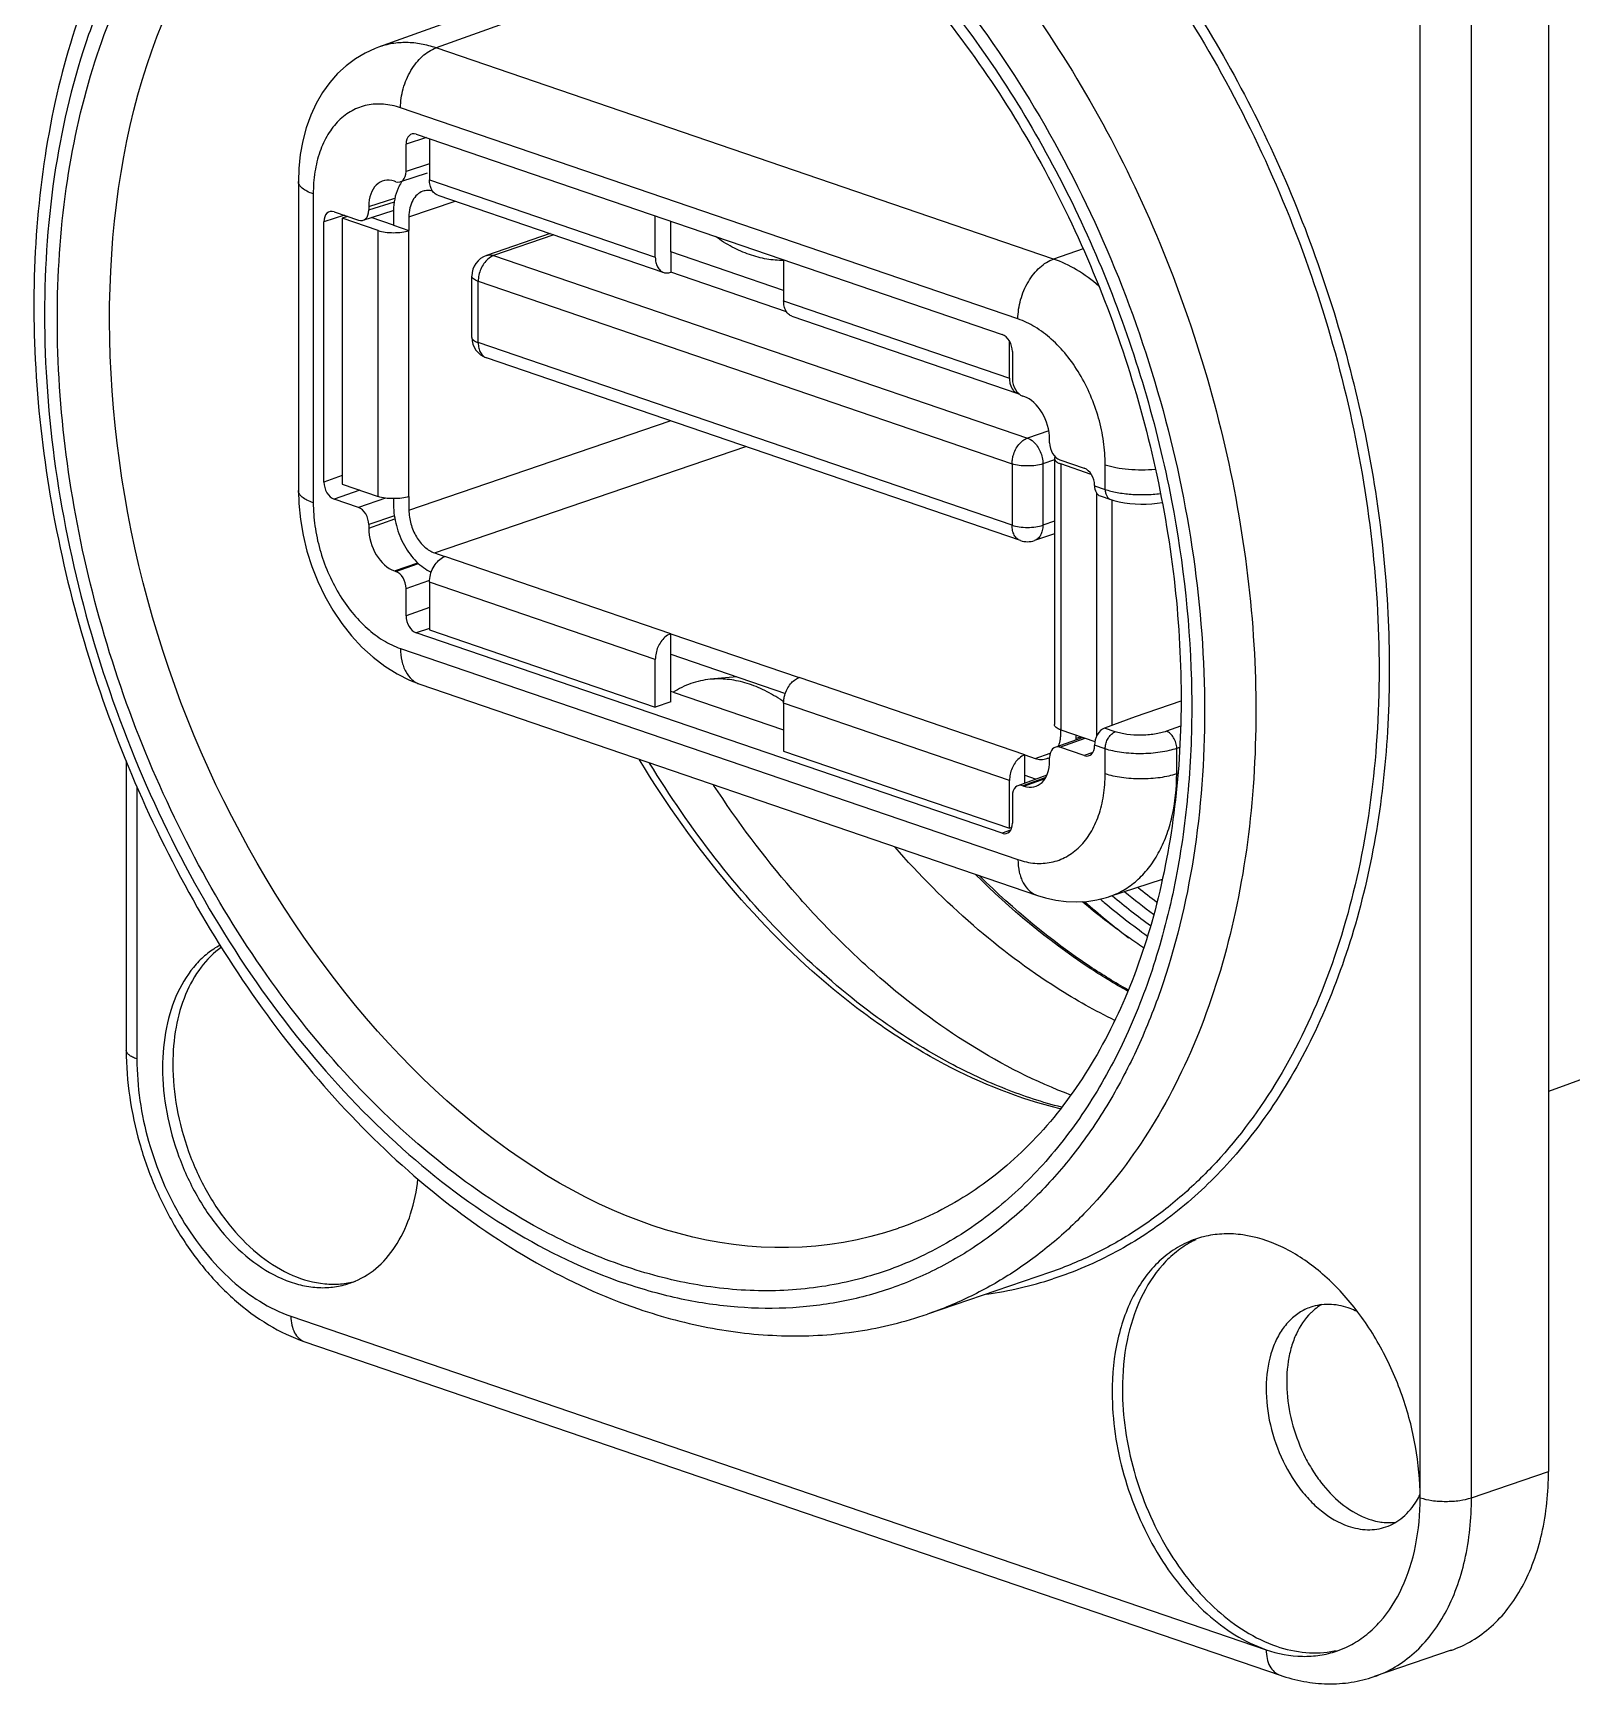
# Model space of a CAD drawing. Header units: millimetres. Extents: x 0 to 420, y 0 to 297.
# Drawn here: x 177.35 to 219.75, y 180.2 to 225.7 of the extents above; entities that cross this region are included whole.
import ezdxf

# ---------------------------------------------------------------- set-up
doc = ezdxf.new("R2010")
doc.units = ezdxf.units.MM
doc.header["$LTSCALE"] = 23.1
doc.layers.get('0').update_dxf_attribs({"linetype": 'CONTINUOUS'})
for name, color, linetype in [('AUSFORMSCHRAEGEN', 7, 'CONTINUOUS'), ('BEZUGSACHSEN', 7, 'CONTINUOUS'), ('FASEN', 7, 'CONTINUOUS'), ('RUNDUNGEN', 7, 'CONTINUOUS')]:
    doc.layers.add(name, color=color, linetype=linetype)

msp = doc.modelspace()

# ---------------------------------------------------------------- linework, layer by layer
at = {"color": 9, "linetype": 'CONTINUOUS'}
for p, q in [((187.70619, 220.62996), (188.97715, 221.06466)), ((187.70619, 212.54861), (194.90446, 215.01056)), ((188.4133, 211.36707), (196.98531, 214.29887)), ((204.9596, 205.7079), (205.37426, 205.84972)), ((208.44057, 202.35581), (208.45463, 202.34464))]:
    msp.add_line(p, q, dxfattribs=at)
at = {"color": 7, "linetype": 'CONTINUOUS'}
for p, q in [((186.01617, 220.64345), (185.86771, 220.59267)), ((185.86771, 220.59267), (185.86771, 213.26307)), ((187.28193, 220.39919), (186.66744, 220.60936)), ((194.91868, 219.66665), (194.91868, 220.51166)), ((198.02995, 218.60254), (194.91868, 219.66665)), ((206.65665, 206.32303), (206.65665, 213.00925)), ((207.08092, 206.61919), (207.08092, 212.82622)), ((188.27188, 209.24584), (194.49442, 207.11761)), ((194.91868, 207.26271), (194.91868, 208.57828)), ((194.91868, 208.57828), (198.07721, 207.498)), ((194.91868, 207.26271), (194.49442, 207.11761)), ((198.02995, 205.90838), (204.25249, 203.78015)), ((204.67675, 205.02384), (204.67675, 205.24082)), ((204.31626, 203.80196), (204.25249, 203.78015))]:
    msp.add_line(p, q, dxfattribs=at)
for centre, radius, start, end in [((205.13839, 206.12399), 0.44671, 288.919602, 299.651272), ((219.98894, 217.27042), 19.74792, 230.517271, 233.421316), ((219.66688, 216.96181), 19.6098, 230.09803, 233.993653)]:
    msp.add_arc(centre, radius, start, end, dxfattribs=at)
at = {"color": 9, "linetype": 'CONTINUOUS'}
for centre, radius, start, end in [((220.38304, 217.43016), 19.79428, 230.53571, 232.407816), ((220.14583, 217.36673), 20.84806, 228.478346, 232.778874), ((220.33245, 217.8037), 20.96646, 229.642882, 230.028346), ((219.54804, 216.8396), 19.72371, 229.975464, 234.35882)]:
    msp.add_arc(centre, radius, start, end, dxfattribs=at)
for points, knots in [([(191.31603, 192.73968), (190.36788, 193.25395), (188.50528, 194.50936), (185.97884, 196.88006), (183.69275, 199.73167), (181.71685, 202.9758), (180.11056, 206.51306), (178.92316, 210.23465), (178.19117, 214.02614), (177.93742, 217.77126), (178.17047, 221.35566), (178.88561, 224.67089), (180.06435, 227.61552), (181.43494, 229.72102), (182.72732, 231.10784), (183.76855, 231.98438), (184.88911, 232.70657), (186.08009, 233.26798), (187.33142, 233.66401), (188.63285, 233.8912), (189.973, 233.94774), (190.87269, 233.87298), (191.32351, 233.80882)], [0, 0, 0, 0, 0.06061961, 0.12548183, 0.19403691, 0.26539001, 0.33841466, 0.41185605, 0.48442839, 0.55491091, 0.62224683, 0.68564979, 0.74472136, 0.79957541, 0.82566845, 0.85103564, 0.87586686, 0.90038092, 0.92481372, 0.94940982, 0.97440853, 1, 1, 1, 1]), ([(201.18128, 192.7552), (193.19194, 190.02233), (175.813, 206.3777), (179.5329, 229.94773), (187.52199, 232.6834)], [0, 0, 0, 0, 0.49997998, 1, 1, 1, 1]), ([(196.08131, 232.15842), (197.63937, 231.2988), (199.83953, 229.59273), (202.35933, 226.82189), (204.12393, 224.39679), (205.67463, 221.73112), (207.41722, 217.92698), (208.31806, 214.88193), (208.71607, 212.81806)], [0, 0, 0, 0, 0.22461673, 0.34606672, 0.47237539, 0.60236905, 0.73468224, 1, 1, 1, 1]), ([(208.71607, 212.81806), (209.05145, 211.07896), (209.3372, 208.45543), (209.23054, 205.01424), (208.91283, 202.58031), (208.3607, 200.2966), (207.58171, 198.19732), (206.58647, 196.31461), (205.38852, 194.67786), (204.00452, 193.31381), (202.45487, 192.24625), (200.76439, 191.49492), (198.96207, 191.07355), (197.07935, 190.98854), (195.14779, 191.23917), (193.19841, 191.81863), (191.9392, 192.40168), (191.31603, 192.73968)], [0, 0, 0, 0, 0.15437883, 0.22845208, 0.29974875, 0.36793086, 0.43281788, 0.49441943, 0.55296522, 0.60892451, 0.66300265, 0.71610008, 0.76922815, 0.82339454, 0.87949009, 0.93820693, 1, 1, 1, 1]), ([(205.64463, 196.05032), (204.54301, 196.31795), (202.90382, 196.96877), (200.8699, 198.19755), (198.8054, 199.75524), (196.40139, 202.18526), (194.79472, 204.45187), (194.0573, 205.67089)], [0, 0, 0, 0, 0.22055581, 0.33862983, 0.46189727, 0.72282044, 1, 1, 1, 1])]:
    msp.add_open_spline(points, degree=3, knots=knots, dxfattribs=at)
at = {"color": 7, "linetype": 'CONTINUOUS'}
for points, knots in [([(196.08757, 231.6426), (196.88291, 231.22002), (198.45652, 230.20097), (200.63293, 228.29011), (202.65483, 225.98841), (204.46839, 223.3537), (206.02713, 220.45178), (207.29117, 217.35534), (208.22863, 214.14193), (208.81619, 210.89215), (209.03966, 207.6878), (208.8945, 204.60987), (208.38615, 201.73655), (207.52968, 199.14058), (206.35039, 196.88751), (205.10262, 195.31426), (203.98185, 194.2956), (203.09986, 193.65824), (202.16787, 193.13773), (201.51465, 192.86929), (201.18322, 192.75585)], [0, 0, 0, 0, 0.05833445, 0.12083837, 0.18704988, 0.25625527, 0.32756997, 0.3999983, 0.47248968, 0.54399028, 0.61349539, 0.68010348, 0.74307806, 0.80192107, 0.85646535, 0.90698687, 0.93100956, 0.95438704, 0.97731044, 1, 1, 1, 1]), ([(188.08966, 221.3343), (188.03179, 221.3145), (187.91918, 221.24642), (187.79622, 221.08177), (187.72152, 220.86922), (187.70619, 220.71213), (187.70619, 220.62996)], [0, 0, 0, 0, 0.21550065, 0.4490043, 0.71051584, 1, 1, 1, 1]), ([(188.35694, 221.34407), (188.31211, 221.3546), (188.22142, 221.36476), (188.13129, 221.34854), (188.08966, 221.3343)], [0, 0, 0, 0, 0.51138147, 1, 1, 1, 1]), ([(187.70619, 212.54861), (187.70619, 212.42132), (187.74486, 212.16359), (187.89473, 211.81221), (188.11723, 211.52843), (188.31348, 211.40121), (188.4133, 211.36707)], [0, 0, 0, 0, 0.26323237, 0.5311857, 0.7818331, 1, 1, 1, 1]), ([(205.60605, 206.04572), (205.60853, 206.05229), (205.61823, 206.07911), (205.62656, 206.10643), (205.63209, 206.12721)], [0, 0, 0, 0, 0.24605949, 1, 1, 1, 1]), ([(205.63209, 206.12721), (205.63494, 206.13788), (205.64576, 206.18168), (205.65349, 206.22624), (205.65774, 206.26005)], [0, 0, 0, 0, 0.2447489, 1, 1, 1, 1]), ([(205.65774, 206.26005), (205.65924, 206.27193), (205.66453, 206.32032), (205.6667, 206.36905), (205.6667, 206.40575)], [0, 0, 0, 0, 0.24600669, 1, 1, 1, 1]), ([(204.9596, 205.7079), (205.01295, 205.68965), (205.1222, 205.66803), (205.23307, 205.68425), (205.28323, 205.70141)], [0, 0, 0, 0, 0.51543267, 1, 1, 1, 1]), ([(205.68846, 196.09252), (205.1656, 196.22571), (204.11153, 196.57136), (202.2905, 197.42362), (200.24596, 198.75468), (198.07861, 200.66334), (196.07012, 202.9542), (194.89032, 204.67026), (194.33741, 205.57556)], [0, 0, 0, 0, 0.1069329, 0.21913757, 0.39767944, 0.58831662, 0.78976953, 1, 1, 1, 1]), ([(205.94535, 196.42509), (204.01856, 197.1551), (201.75368, 198.62256), (199.42071, 200.81301), (197.82988, 202.53688), (196.75989, 203.9677), (196.10048, 204.97139)], [0, 0, 0, 0, 0.46789066, 0.59572145, 0.72729145, 1, 1, 1, 1]), ([(207.15717, 198.48503), (206.61083, 198.75046), (205.23966, 199.5216), (203.16599, 201.08955), (201.76384, 202.50043), (201.09054, 203.26718)], [0, 0, 0, 0, 0.23453792, 0.60598747, 1, 1, 1, 1])]:
    msp.add_open_spline(points, degree=3, knots=knots, dxfattribs=at)
at = {"layer": 'AUSFORMSCHRAEGEN', "color": 7, "linetype": 'CONTINUOUS'}
for p, q in [((194.98939, 207.52874), (198.02995, 206.48881)), ((229.62229, 200.39678), (219.10173, 196.52182))]:
    msp.add_line(p, q, dxfattribs=at)
msp.add_arc((195.56647, 203.74704), 4.2963, 54.968239, 56.615124, dxfattribs=at)
for points, knots in [([(198.03034, 219.43022), (197.87431, 219.42773), (197.55355, 219.4541), (197.07544, 219.58108), (196.5993, 219.79298), (196.29709, 219.98281), (196.14857, 220.08942)], [0, 0, 0, 0, 0.23109322, 0.47336454, 0.72927208, 1, 1, 1, 1]), ([(196.00559, 207.88545), (195.82566, 207.8683), (195.46816, 207.79094), (195.14078, 207.62785), (194.98939, 207.52874)], [0, 0, 0, 0, 0.49971915, 1, 1, 1, 1]), ([(197.93055, 207.33443), (197.77694, 207.43563), (197.4649, 207.61315), (196.97532, 207.80075), (196.48676, 207.8979), (196.16235, 207.90039), (196.00559, 207.88545)], [0, 0, 0, 0, 0.27069785, 0.52621112, 0.76826903, 1, 1, 1, 1])]:
    msp.add_open_spline(points, degree=3, knots=knots, dxfattribs=at)
at = {"layer": 'BEZUGSACHSEN', "color": 7, "linetype": 'CONTINUOUS'}
for p, q in [((219.10173, 231.16103), (219.10173, 186.05578)), ((196.73976, 207.95544), (196.00548, 207.88544)), ((205.38443, 191.55057), (201.99032, 190.38972)), ((216.41729, 181.12538), (214.29597, 180.39984))]:
    msp.add_line(p, q, dxfattribs=at)
for centre, radius, start, end in [((185.35721, 193.3298), 2.20806, 288.888908, 293.036608), ((213.69578, 189.26356), 1.62811, 131.007774, 134.630412), ((214.71755, 186.13653), 1.49282, 270.770437, 277.076183)]:
    msp.add_arc(centre, radius, start, end, dxfattribs=at)
for points, knots in [([(186.71567, 235.04982), (186.28569, 234.90276), (185.44041, 234.55346), (184.24092, 233.8743), (183.11759, 233.04535), (181.71704, 231.73711), (180.1964, 229.74651), (178.81247, 226.93979), (177.86623, 223.76504), (177.37236, 220.30622), (177.33664, 216.65167), (177.75638, 212.89564), (178.61861, 209.13613), (179.89976, 205.47228), (181.56593, 202.00115), (183.57403, 198.81477), (185.87327, 195.99748), (188.40818, 193.6242), (191.11758, 191.76033), (193.05682, 190.86916), (194.02938, 190.53653)], [0, 0, 0, 0, 0.02493414, 0.0500315, 0.0754547, 0.10135047, 0.15498953, 0.21180815, 0.27216406, 0.33600024, 0.40289982, 0.47216482, 0.54289929, 0.61409232, 0.68469806, 0.75371555, 0.82026866, 0.88369066, 0.94360173, 1, 1, 1, 1]), ([(207.94484, 200.48327), (207.80189, 200.57898), (207.22442, 200.97796), (206.66994, 201.41002), (206.26494, 201.75158)], [0, 0, 0, 0, 0.24512735, 1, 1, 1, 1]), ([(182.50724, 200.55955), (182.38456, 200.49399), (182.14704, 200.33719), (181.71714, 199.92956), (181.28695, 199.25029), (180.98142, 198.26835), (180.91797, 197.55301), (180.91797, 197.18064)], [0, 0, 0, 0, 0.10678202, 0.21708575, 0.45289092, 0.71413089, 1, 1, 1, 1]), ([(182.54097, 200.50193), (182.32668, 200.34964), (181.93118, 199.95371), (181.51047, 199.18907), (181.25414, 198.27556), (181.20081, 197.61825), (181.20081, 197.27738)], [0, 0, 0, 0, 0.21817941, 0.45603262, 0.71709617, 1, 1, 1, 1]), ([(180.91797, 197.18064), (180.91797, 196.76947), (180.99996, 195.9327), (181.33653, 194.71553), (181.86865, 193.57655), (182.56422, 192.58682), (183.38111, 191.80755), (184.14661, 191.36334), (184.76774, 191.17111), (185.21808, 191.10943), (185.65682, 191.12806), (185.93777, 191.19471), (186.07203, 191.24065)], [0, 0, 0, 0, 0.13832932, 0.28101446, 0.42297707, 0.55920779, 0.68565315, 0.80010615, 0.8530626, 0.90356363, 0.9522611, 1, 1, 1, 1]), ([(181.20081, 197.27738), (181.20081, 196.87429), (181.27964, 196.05398), (181.60384, 194.85865), (182.11744, 193.73588), (182.79014, 192.75325), (183.58376, 191.96917), (184.45417, 191.43104), (185.22441, 191.2166), (185.8144, 191.21169), (186.09495, 191.26129), (186.22959, 191.29861)], [0, 0, 0, 0, 0.13766243, 0.27967342, 0.42117367, 0.55733919, 0.68420151, 0.7994523, 0.90337715, 0.95228344, 1, 1, 1, 1]), ([(186.22127, 191.29782), (186.45536, 191.39737), (186.90618, 191.69087), (187.42936, 192.34264), (187.79395, 193.17139), (187.91788, 193.78887), (187.95388, 194.1136)], [0, 0, 0, 0, 0.22091722, 0.45717415, 0.71626137, 1, 1, 1, 1]), ([(212.84805, 190.65214), (212.82872, 190.64063), (212.75169, 190.59235), (212.6791, 190.53704), (212.62748, 190.49217)], [0, 0, 0, 0, 0.24749435, 1, 1, 1, 1]), ([(194.02938, 190.53653), (194.69549, 190.3087), (196.03855, 189.95126), (198.08271, 189.73686), (200.08472, 189.86345), (201.37165, 190.17812), (201.99032, 190.38972)], [0, 0, 0, 0, 0.26069265, 0.51245694, 0.7578753, 1, 1, 1, 1]), ([(212.55198, 190.42221), (212.38669, 190.2591), (212.18292, 189.95063), (212.01071, 189.48571), (211.89115, 188.94379), (211.87046, 188.20312), (212.03378, 187.30083), (212.31659, 186.57433), (212.62372, 186.03944), (213.10475, 185.37241), (213.65753, 184.91079), (214.15198, 184.74168)], [0, 0, 0, 0, 0.10406496, 0.16125793, 0.22188021, 0.35196014, 0.49018173, 0.63028864, 0.69904074, 0.76582596, 1, 1, 1, 1]), ([(216.41663, 181.12517), (216.61796, 181.19402), (217.01191, 181.37624), (217.54364, 181.76934), (218.00948, 182.27458), (218.40075, 182.88123), (218.71166, 183.57732), (219.01899, 184.63193), (219.10173, 185.48042), (219.10173, 186.05578)], [0, 0, 0, 0, 0.10680844, 0.21606576, 0.32989132, 0.44985843, 0.57685326, 0.71119414, 1, 1, 1, 1]), ([(214.15198, 184.74168), (214.17667, 184.73324), (214.27429, 184.70198), (214.37444, 184.67854), (214.44982, 184.66606)], [0, 0, 0, 0, 0.25459409, 1, 1, 1, 1]), ([(214.44982, 184.66606), (214.47394, 184.66207), (214.56925, 184.64835), (214.66579, 184.64285), (214.73762, 184.64384)], [0, 0, 0, 0, 0.25389527, 1, 1, 1, 1])]:
    msp.add_open_spline(points, degree=3, knots=knots, dxfattribs=at)
at = {"layer": 'BEZUGSACHSEN', "color": 9, "linetype": 'CONTINUOUS'}
for points, knots in [([(194.35299, 234.89651), (195.31143, 234.56871), (197.23038, 233.68467), (199.92048, 231.82991), (202.45308, 229.45505), (204.7606, 226.62556), (206.78263, 223.41812), (208.46488, 219.91965), (209.762, 216.22505), (210.63881, 212.43459), (211.07136, 208.65099), (211.04744, 204.9764), (210.56665, 201.50964), (209.63924, 198.34326), (208.28667, 195.5633), (206.80557, 193.60348), (205.4484, 192.32559), (204.36649, 191.52223), (203.21422, 190.86664), (202.40273, 190.5308), (201.99032, 190.38973)], [0, 0, 0, 0, 0.0557529, 0.11549855, 0.17914159, 0.24620285, 0.31592485, 0.38735383, 0.45942001, 0.53101188, 0.60104896, 0.66855568, 0.73273972, 0.79307741, 0.84940682, 0.90202023, 0.92720648, 0.95181051, 0.97600934, 1, 1, 1, 1]), ([(193.64589, 233.71498), (193.13336, 233.89027), (192.10535, 234.17731), (190.54649, 234.40678), (189.01538, 234.42354), (187.52788, 234.22673), (186.09913, 233.81786), (184.7441, 233.20104), (183.47674, 232.38288), (182.30967, 231.37229), (181.25396, 230.18001), (180.3194, 228.81821), (179.51434, 227.3003), (178.60595, 225.04514), (177.85168, 221.90912), (177.56385, 217.87322), (177.88205, 213.63806), (178.79336, 209.36168), (180.26322, 205.20296), (182.23694, 201.31728), (184.64122, 197.84958), (187.38951, 194.92897), (190.38132, 192.66563), (192.55815, 191.6129), (193.64589, 191.24087)], [0, 0, 0, 0, 0.02724962, 0.05353953, 0.07904876, 0.10402884, 0.12875855, 0.15353534, 0.17865435, 0.20438558, 0.23095787, 0.25854892, 0.28728045, 0.31721884, 0.38066852, 0.44857817, 0.52000052, 0.59361826, 0.66790511, 0.74127389, 0.81222143, 0.87947782, 0.94216781, 1, 1, 1, 1]), ([(193.64589, 233.71498), (194.73363, 233.34295), (196.91046, 232.29022), (199.90226, 230.02687), (202.65055, 227.10627), (205.05483, 223.63857), (207.02855, 219.75289), (208.49841, 215.59417), (209.40972, 211.31779), (209.72793, 207.08263), (209.44009, 203.04673), (208.68583, 199.9107), (207.77743, 197.65555), (206.97238, 196.13764), (206.03781, 194.77583), (204.9821, 193.58356), (203.81503, 192.57297), (202.54767, 191.75481), (201.19264, 191.13799), (199.7639, 190.72912), (198.27639, 190.53231), (196.74528, 190.54907), (195.18643, 190.77854), (194.15841, 191.06558), (193.64589, 191.24087)], [0, 0, 0, 0, 0.05783219, 0.12052218, 0.18777857, 0.25872611, 0.33209489, 0.40638174, 0.47999948, 0.55142183, 0.61933148, 0.68278116, 0.71271955, 0.74145108, 0.76904213, 0.79561442, 0.82134565, 0.84646466, 0.87124145, 0.89597116, 0.92095124, 0.94646047, 0.97275038, 1, 1, 1, 1])]:
    msp.add_open_spline(points, degree=3, knots=knots, dxfattribs=at)
at = {"layer": 'FASEN', "color": 7, "linetype": 'CONTINUOUS'}
for centre, radius, start, end in [((210.53694, 190.01405), 2.68678, 115.311181, 118.190773), ((213.60655, 186.37023), 2.17687, 328.722993, 334.052862), ((212.68329, 183.7353), 2.67792, 281.130923, 282.457584)]:
    msp.add_arc(centre, radius, start, end, dxfattribs=at)
for points, knots in [([(209.26768, 192.38212), (209.12067, 192.30333), (208.83613, 192.11487), (208.32103, 191.62563), (207.80576, 190.81074), (207.43976, 189.63326), (207.36374, 188.77558), (207.36374, 188.32912)], [0, 0, 0, 0, 0.10678978, 0.21710398, 0.45292831, 0.71416274, 1, 1, 1, 1]), ([(213.5863, 190.56224), (213.41554, 190.62064), (213.06615, 190.69), (212.7116, 190.63796), (212.55126, 190.58319)], [0, 0, 0, 0, 0.51575681, 1, 1, 1, 1]), ([(212.55126, 190.58319), (212.43911, 190.54488), (212.22012, 190.43743), (211.93468, 190.19606), (211.69727, 189.88197), (211.44465, 189.3629), (211.28978, 188.58222), (211.35168, 187.57801), (211.64455, 186.57292), (212.06385, 185.80609), (212.48813, 185.28599), (212.92999, 184.87111), (213.31806, 184.63995), (213.5863, 184.54821)], [0, 0, 0, 0, 0.04818052, 0.0979653, 0.1506638, 0.20708384, 0.3314642, 0.46898227, 0.6126577, 0.7538155, 0.82099432, 0.88474157, 1, 1, 1, 1]), ([(213.84355, 190.4547), (213.82232, 190.4652), (213.73835, 190.50511), (213.65187, 190.53981), (213.5863, 190.56224)], [0, 0, 0, 0, 0.25469674, 1, 1, 1, 1]), ([(207.36374, 188.32912), (207.36374, 187.56547), (207.53833, 186.40386), (208.05344, 184.9469), (208.5773, 183.91508), (209.21652, 182.99391), (210.15001, 182.00031), (211.00756, 181.44471), (211.60638, 181.2399)], [0, 0, 0, 0, 0.26286084, 0.39780898, 0.53108958, 0.65997401, 0.78215346, 1, 1, 1, 1]), ([(214.62132, 184.52725), (214.70634, 184.55629), (214.87287, 184.63169), (215.18115, 184.8485), (215.36637, 185.07448), (215.46705, 185.24005)], [0, 0, 0, 0, 0.23943036, 0.48359025, 1, 1, 1, 1]), ([(213.5863, 184.54821), (213.75702, 184.48981), (214.1064, 184.42037), (214.46094, 184.47247), (214.62132, 184.52725)], [0, 0, 0, 0, 0.51565871, 1, 1, 1, 1]), ([(211.60638, 181.2399), (211.86824, 181.15034), (212.39893, 181.03162), (212.94416, 181.05737), (213.20027, 181.10776)], [0, 0, 0, 0, 0.514625, 1, 1, 1, 1])]:
    msp.add_open_spline(points, degree=3, knots=knots, dxfattribs=at)
at = {"layer": 'RUNDUNGEN', "color": 9, "linetype": 'CONTINUOUS'}
for p, q in [((215.5662, 185.33025), (215.5662, 230.4355)), ((216.98041, 185.33025), (216.98041, 230.4355)), ((199.4935, 229.2581), (188.45496, 225.28701)), ((205.46632, 219.46878), (188.45496, 225.28701)), ((204.48515, 217.81758), (187.47353, 223.6359)), ((188.18944, 222.81319), (187.62561, 222.63017)), ((188.27188, 222.08817), (187.62561, 221.87839)), ((188.27188, 221.64978), (194.49442, 219.52155)), ((185.06946, 221.26331), (185.06946, 212.75151)), ((186.6003, 220.91354), (187.31965, 221.14705)), ((185.92669, 220.67405), (185.36286, 220.49103)), ((186.6003, 220.81952), (187.30402, 221.04795)), ((186.85766, 212.92448), (186.85766, 220.25409)), ((187.70619, 212.92448), (187.70619, 220.25409)), ((191.70248, 220.13254), (190.03964, 219.56381)), ((190.03964, 219.56381), (204.74746, 214.53344)), ((206.27789, 219.75087), (205.46632, 219.46878)), ((189.61538, 217.16344), (189.61538, 218.85489)), ((189.61538, 218.85489), (204.3232, 213.82452)), ((198.02995, 218.31232), (204.25249, 216.18409)), ((189.43964, 217.30857), (189.43964, 217.30833)), ((204.3232, 212.13307), (189.61538, 217.16344)), ((205.33635, 214.73485), (204.74746, 214.53344)), ((205.49097, 213.9337), (205.17173, 213.82452)), ((185.86771, 213.49858), (185.36286, 213.32309)), ((204.3232, 213.82452), (204.3232, 212.13307)), ((205.17173, 213.82452), (205.17173, 212.13307)), ((205.6667, 213.82102), (205.6667, 206.49141)), ((206.88922, 213.11995), (206.88922, 213.80051)), ((186.35406, 213.09672), (185.6457, 212.8505)), ((206.59581, 213.2203), (206.88922, 213.11995)), ((187.06162, 212.8794), (186.31747, 212.62074)), ((187.30576, 212.39336), (186.6003, 212.14814)), ((186.6003, 212.05412), (187.31849, 212.30376)), ((205.49097, 212.24226), (205.17173, 212.13307)), ((194.91868, 209.1421), (188.69614, 211.27033)), ((187.30738, 210.87263), (187.9505, 211.09617)), ((187.34277, 210.86052), (187.96872, 211.0781)), ((187.62561, 210.38793), (188.25601, 210.60705)), ((194.49442, 208.43317), (188.27188, 210.56141)), ((188.27188, 209.86079), (187.62561, 209.63614)), ((188.27188, 209.28988), (187.90844, 209.16355)), ((187.47353, 208.73444), (204.48515, 202.91612)), ((204.67675, 205.80464), (198.45421, 207.93287)), ((204.25249, 205.09572), (198.02995, 207.22395)), ((208.96351, 206.59377), (208.57514, 206.45431)), ((205.64121, 206.01163), (206.33732, 206.26205)), ((206.09097, 206.26064), (206.2162, 206.30347)), ((207.16713, 206.44015), (206.8713, 206.54133)), ((206.54563, 205.86556), (206.31298, 205.78187)), ((206.88922, 205.96928), (206.59581, 206.06963)), ((206.88922, 205.28872), (206.88922, 205.96928)), ((208.86044, 205.28596), (208.86055, 205.98264)), ((208.93615, 206.00978), (208.86055, 205.98264)), ((208.88844, 205.29505), (208.86044, 205.28596)), ((180.21086, 204.93313), (180.21086, 197.42249)), ((205.25176, 205.18151), (204.6159, 204.95276)), ((204.6513, 204.94066), (205.23241, 205.14971)), ((204.28288, 203.72642), (204.05024, 203.64272)), ((205.38658, 191.55131), (205.3846, 191.55063)), ((184.4535, 190.33326), (211.32356, 181.14316)), ((216.98041, 185.33025), (219.10173, 186.05578))]:
    msp.add_line(p, q, dxfattribs=at)
at = {"layer": 'RUNDUNGEN', "color": 7, "linetype": 'CONTINUOUS'}
for p, q in [((199.00328, 229.67203), (186.86687, 225.30606)), ((187.62561, 221.87839), (187.62561, 222.63017)), ((187.90844, 222.9093), (204.05024, 217.38848)), ((188.27188, 222.785), (188.27188, 221.64978)), ((184.65941, 221.60189), (184.65941, 213.0901)), ((187.34277, 221.59926), (187.30738, 221.61136)), ((188.21126, 221.83653), (187.46955, 221.59577)), ((188.50197, 221.22718), (194.72451, 219.09894)), ((185.6457, 220.77016), (186.31747, 220.5404)), ((186.44425, 220.53691), (187.27201, 220.80561)), ((186.6003, 220.91354), (186.6003, 220.81952)), ((187.28193, 220.77507), (187.28193, 220.39919)), ((185.36286, 213.32309), (185.36286, 220.49103)), ((186.85766, 220.25409), (185.86771, 220.59267)), ((187.28193, 220.39919), (187.70619, 220.25409)), ((187.70619, 220.62996), (187.70619, 220.25409)), ((194.49442, 219.52155), (194.49442, 220.65676)), ((191.5997, 220.16769), (189.84547, 219.56771)), ((194.91868, 219.66665), (194.91868, 219.10284)), ((198.02995, 219.44754), (198.02995, 218.31232)), ((189.43964, 217.30855), (189.43964, 219)), ((198.10939, 218.01155), (194.91868, 219.10284)), ((198.26004, 217.88972), (204.48258, 215.76148)), ((204.25249, 216.18409), (204.25249, 217.20559)), ((204.55329, 211.71046), (189.84547, 216.74084)), ((204.33307, 216.91588), (204.33307, 216.1641)), ((204.6513, 215.6794), (204.6159, 215.6915)), ((205.35838, 214.40388), (205.35838, 214.4979)), ((205.49097, 213.96612), (205.49097, 206.63652)), ((205.64121, 213.93129), (206.31298, 213.70153)), ((206.50538, 213.53417), (205.6667, 213.82102)), ((185.86771, 213.26307), (186.85766, 212.92448)), ((206.59581, 213.22893), (206.59581, 213.2203)), ((206.74786, 212.93902), (207.04262, 212.83821)), ((186.31747, 212.62074), (185.6457, 212.8505)), ((187.28193, 212.86441), (187.28193, 212.69371)), ((187.70619, 212.92448), (187.70619, 212.54861)), ((186.6003, 212.14814), (186.6003, 212.05412)), ((205.49097, 211.89835), (204.94163, 211.71046)), ((188.4133, 211.36707), (188.69614, 211.27033)), ((187.30738, 210.87263), (187.34277, 210.86052)), ((187.62561, 209.63614), (187.62561, 210.38793)), ((188.27188, 210.56141), (188.27188, 209.24584)), ((204.05024, 203.64272), (187.90844, 209.16355)), ((194.91868, 208.57828), (194.91868, 209.1421)), ((194.91868, 209.1421), (198.45421, 207.93287)), ((194.49442, 207.11761), (194.49442, 208.43317)), ((188.01042, 207.74836), (205.02204, 201.93004)), ((194.98939, 207.52874), (194.91868, 207.55293)), ((198.02995, 207.22395), (198.02995, 205.90838)), ((208.97002, 207.28319), (207.71731, 206.85557)), ((207.71731, 206.85557), (206.8713, 206.54133)), ((205.5091, 206.01329), (206.26723, 206.28602)), ((205.6667, 206.40575), (205.6667, 206.49141)), ((205.6667, 206.49141), (206.60606, 206.17013)), ((206.09097, 206.26064), (206.09097, 206.34631)), ((204.67675, 205.24082), (204.67675, 205.80464)), ((204.67675, 205.80464), (204.9596, 205.7079)), ((205.35838, 205.63848), (205.35838, 205.7325)), ((206.31298, 205.78187), (205.64121, 206.01163)), ((206.59581, 206.06963), (206.59581, 206.061)), ((179.91797, 205.64541), (179.91797, 197.66433)), ((205.28062, 205.24108), (204.48379, 204.95443)), ((204.67675, 205.24082), (204.9596, 205.14409)), ((204.25249, 203.78015), (204.25249, 205.09572)), ((204.6159, 204.95276), (204.6513, 204.94066)), ((204.33307, 204.67363), (204.33307, 203.92185)), ((208.46096, 202.37258), (206.98521, 201.89354)), ((184.83699, 189.62892), (211.70705, 180.43882))]:
    msp.add_line(p, q, dxfattribs=at)
for points in [[(186.86814, 225.3065), (186.7762, 225.27171), (186.49899, 225.14417), (186.23229, 224.9857), (185.97912, 224.79687), (185.74227, 224.5786), (185.52399, 224.33193), (185.32618, 224.05767), (185.1511, 223.75772), (185.00023, 223.43314), (184.87581, 223.08765), (184.7791, 222.72464), (184.71078, 222.34777), (184.67112, 221.9619), (184.65941, 221.60188)], [(184.65941, 213.09013), (184.67078, 212.72939), (184.71418, 212.29246), (184.78952, 211.85518), (184.89598, 211.42128), (185.03262, 210.99423), (185.19828, 210.57777), (185.3916, 210.17551), (185.61113, 209.79095), (185.8553, 209.42735), (186.12237, 209.08798), (186.41089, 208.77556), (186.71809, 208.49382), (187.04144, 208.24565), (187.37759, 208.03388), (187.72216, 207.86103), (188.01033, 207.7484)], [(207.04201, 212.83842), (207.12881, 212.8112), (207.27359, 212.77518), (207.41788, 212.74865), (207.56409, 212.72965), (207.71486, 212.71732), (207.8673, 212.71183), (208.01981, 212.71314), (208.17085, 212.72131), (208.31751, 212.73627), (208.45604, 212.75777)], [(205.02218, 201.93), (205.24113, 201.86308), (205.52962, 201.79877), (205.81771, 201.76133), (206.10321, 201.75073), (206.38403, 201.76654), (206.65796, 201.80804), (206.92268, 201.87404), (206.98715, 201.89419)]]:
    msp.add_lwpolyline(points, dxfattribs=at)
for centre, radius, start, end in [((188.31509, 221.03539), 0.98467, 144.261162, 146.345032), ((189.24559, 220.77511), 1.96366, 178.985834, 180.001131), ((190.03965, 218.99999), 0.6, 108.883146, 179.999875), ((190.03881, 217.30833), 0.59915, 179.999664, 251.234443), ((204.56871, 216.01336), 0.2662, 251.118207, 257.305233), ((204.74747, 212.27819), 0.60002, 251.12938, 288.881019), ((204.12904, 206.26059), 1.96192, 358.854815, 0.001451), ((205.27718, 206.07244), 0.98117, 251.114248, 252.953892), ((210.2419, 189.94235), 2.65901, 104.015633, 108.883839), ((210.24599, 189.92625), 2.67562, 102.475918, 104.017068), ((212.40271, 183.62481), 2.66408, 288.890604, 295.267849), ((212.39154, 183.64832), 2.69011, 295.26915, 298.631941)]:
    msp.add_arc(centre, radius, start, end, dxfattribs=at)
at = {"layer": 'RUNDUNGEN', "color": 9, "linetype": 'CONTINUOUS'}
msp.add_arc((202.16802, 201.42367), 10.58271, 277.928996, 288.043947, dxfattribs=at)
at = {"layer": 'RUNDUNGEN', "color": 7, "linetype": 'CONTINUOUS'}
for centre, major_axis, ratio, start_param, end_param in [((187.90846, 222.5334), (-0.12948, 0.37849), 0.66442184, 5.80780294, 7.37852311), ((187.30744, 220.67162), (-0.32369, 0.94624), 0.66442184, 5.80780294, 7.37852311), ((187.34275, 221.97516), (-0.12948, 0.37849), 0.66442184, 2.66621028, 4.23693046), ((185.64572, 220.39426), (-0.12948, 0.37849), 0.66442184, 5.80780294, 7.37852311), ((186.31745, 220.91629), (-0.12948, 0.37849), 0.66442184, 2.66621028, 4.23693046), ((204.05022, 217.01259), (-0.12943, 0.37848), 0.6645042, -2.04606448, -0.47534431), ((204.61593, 216.06739), (-0.12943, 0.37848), 0.6645042, 1.09552817, 2.66624835), ((204.65124, 214.73969), (-0.32357, 0.94621), 0.6645042, -2.04606448, -0.47534431), ((205.64123, 214.30717), (-0.12943, 0.37848), 0.6645042, 1.09552817, 2.66624835), ((206.31296, 213.32564), (-0.12943, 0.37848), 0.6645042, -2.04606448, -0.47534431), ((185.64572, 213.22638), (-0.12943, 0.37848), 0.6645042, 1.09552817, 2.66624835), ((206.87619, 213.31788), (0.12745, 0.37916), 0.65865398, -4.24049796, -3.14499972), ((186.31745, 212.24485), (-0.12943, 0.37848), 0.6645042, -2.04606448, -0.47534431), ((187.30744, 211.81234), (-0.32357, 0.94621), 0.6645042, 1.09552817, 2.66624835), ((187.34275, 210.48464), (-0.12943, 0.37848), 0.6645042, -2.04606448, -0.47534431), ((187.90846, 209.53943), (-0.12943, 0.37848), 0.6645042, 1.09552817, 2.66624835), ((206.87619, 206.16721), (0.12745, 0.37916), 0.65865398, 0.48934431, 2.04268735), ((205.64123, 205.63573), (-0.12948, 0.37849), 0.66442184, -0.47538237, 1.0953378), ((206.31296, 206.15777), (-0.12948, 0.37849), 0.66442184, -3.61697502, -2.04625485), ((204.65124, 205.88041), (-0.32369, 0.94624), 0.66442184, -3.61697502, -2.04625485), ((204.61593, 204.57686), (-0.12948, 0.37849), 0.66442184, -0.47538237, 1.0953378), ((204.05022, 204.01862), (-0.12948, 0.37849), 0.66442184, -3.61697502, -2.04625485)]:
    msp.add_ellipse(centre, major_axis=major_axis, ratio=ratio, start_param=start_param, end_param=end_param, dxfattribs=at)
at = {"layer": 'RUNDUNGEN', "color": 9, "linetype": 'CONTINUOUS'}
for points, knots in [([(197.88853, 236.29368), (198.68084, 236.02269), (200.26738, 235.32672), (202.52993, 233.91183), (204.70266, 232.12446), (206.74565, 229.9987), (208.62212, 227.57404), (210.29768, 224.89553), (211.7415, 222.01289), (212.92686, 218.97968), (213.83176, 215.85228), (214.43936, 212.68878), (214.73828, 209.54788), (214.72275, 206.48771), (214.39267, 203.56485), (213.7532, 200.83288), (212.81531, 198.34296), (211.97722, 196.83265), (211.5121, 196.13944)], [0, 0, 0, 0, 0.05314298, 0.10942965, 0.16886488, 0.23123822, 0.29615893, 0.3631002, 0.4314354, 0.50047346, 0.56949192, 0.63776924, 0.70461704, 0.76941316, 0.83163686, 0.89090657, 0.94702073, 1, 1, 1, 1]), ([(197.74711, 236.05737), (198.70549, 235.72958), (200.62435, 234.8456), (203.31432, 232.99098), (205.84681, 230.61631), (208.15425, 227.78705), (210.17624, 224.57986), (211.85851, 221.08165), (213.1557, 217.38731), (214.03263, 213.59707), (214.46536, 209.81365), (214.44168, 206.13918), (213.96117, 202.67246), (213.03408, 199.50604), (211.68186, 196.72596), (210.20107, 194.76593), (208.84414, 193.48782), (207.76241, 192.68427), (206.61032, 192.02847), (205.79894, 191.69247), (205.38658, 191.55132)], [0, 0, 0, 0, 0.0557525, 0.11549727, 0.179139, 0.24619873, 0.31591926, 0.38734696, 0.45941219, 0.53100352, 0.6010406, 0.66854795, 0.73273319, 0.79307256, 0.84940391, 0.90201912, 0.92720604, 0.95181052, 0.9760095, 1, 1, 1, 1]), ([(188.45496, 225.28701), (188.3207, 225.33268), (188.05098, 225.40379), (187.64195, 225.44464), (187.24425, 225.41596), (186.99004, 225.35025), (186.86831, 225.30657)], [0, 0, 0, 0, 0.26332557, 0.51564735, 0.75986283, 1, 1, 1, 1]), ([(187.47353, 223.6359), (187.47353, 223.81309), (187.51381, 224.0826), (187.63276, 224.42089), (187.75373, 224.66073), (187.90147, 224.8752), (188.11746, 225.10733), (188.31593, 225.23792), (188.45484, 225.28705)], [0, 0, 0, 0, 0.26256044, 0.39733484, 0.530532, 0.65941373, 0.78166513, 1, 1, 1, 1]), ([(187.47353, 223.6359), (187.32234, 223.68759), (187.08851, 223.73915), (186.77696, 223.74249), (186.55314, 223.71289), (186.33822, 223.65139), (186.13437, 223.5586), (185.9437, 223.43551), (185.70584, 223.22958), (185.45083, 222.89772), (185.23107, 222.41513), (185.0975, 221.86004), (185.06947, 221.46639), (185.06946, 221.26331)], [0, 0, 0, 0, 0.11919434, 0.17610154, 0.23181996, 0.286985, 0.34225551, 0.39828807, 0.45568705, 0.57628006, 0.70697791, 0.84850892, 1, 1, 1, 1]), ([(185.06946, 221.26331), (185.00999, 221.28364), (184.90392, 221.32636), (184.78706, 221.39713), (184.72008, 221.45981), (184.68561, 221.50575), (184.66433, 221.55322), (184.65941, 221.58607), (184.65941, 221.60188)], [0, 0, 0, 0, 0.33621271, 0.61023862, 0.7243873, 0.82510176, 0.91544461, 1, 1, 1, 1]), ([(190.03964, 219.56381), (189.97975, 219.54333), (189.87815, 219.47751), (189.76361, 219.34403), (189.65414, 219.14445), (189.61538, 218.96994), (189.61538, 218.85489)], [0, 0, 0, 0, 0.21836785, 0.40442988, 0.60310838, 1, 1, 1, 1]), ([(189.84551, 219.56772), (189.8756, 219.57801), (189.9421, 219.58773), (190.00764, 219.57476), (190.03964, 219.56381)], [0, 0, 0, 0, 0.48457404, 1, 1, 1, 1]), ([(204.48515, 217.81758), (204.48515, 217.99477), (204.52542, 218.26428), (204.64437, 218.60257), (204.76535, 218.84242), (204.91309, 219.05688), (205.12908, 219.28901), (205.32754, 219.41961), (205.46646, 219.46873)], [0, 0, 0, 0, 0.26256045, 0.39733485, 0.530532, 0.65941373, 0.78166513, 1, 1, 1, 1]), ([(206.71253, 218.72443), (206.52197, 218.89017), (206.12917, 219.18104), (205.68716, 219.39285), (205.46632, 219.46878)], [0, 0, 0, 0, 0.51957539, 1, 1, 1, 1]), ([(189.61538, 218.85489), (189.58991, 218.8636), (189.54438, 218.88192), (189.48764, 218.91642), (189.44984, 218.95497), (189.43967, 218.98611), (189.43967, 219)], [0, 0, 0, 0, 0.33680527, 0.6117324, 0.82629003, 1, 1, 1, 1]), ([(206.88922, 213.80051), (206.88921, 214.0141), (206.85662, 214.44832), (206.71951, 215.09153), (206.4984, 215.71718), (206.20148, 216.30173), (205.83979, 216.8234), (205.42633, 217.26275), (204.97627, 217.60327), (204.64878, 217.7616), (204.48515, 217.81758)], [0, 0, 0, 0, 0.12952743, 0.26302784, 0.39774865, 0.53080232, 0.65946495, 0.78143487, 0.89512219, 1, 1, 1, 1]), ([(189.43967, 217.30833), (189.43971, 217.29446), (189.44996, 217.26337), (189.48776, 217.22489), (189.54446, 217.19044), (189.58994, 217.17214), (189.61538, 217.16344)], [0, 0, 0, 0, 0.17374173, 0.38838158, 0.66331782, 1, 1, 1, 1]), ([(189.61538, 217.16344), (189.61538, 217.11412), (189.62458, 217.01982), (189.66944, 216.89224), (189.7433, 216.79345), (189.81092, 216.75262), (189.84567, 216.74077)], [0, 0, 0, 0, 0.28949516, 0.55100458, 0.78449813, 1, 1, 1, 1]), ([(204.3232, 213.82452), (204.3232, 213.86218), (204.329, 213.93882), (204.35713, 214.0713), (204.41375, 214.2161), (204.52802, 214.39599), (204.65475, 214.50173), (204.74746, 214.53344)], [0, 0, 0, 0, 0.12995765, 0.26413674, 0.46640626, 0.66185007, 1, 1, 1, 1]), ([(204.74746, 214.53344), (204.80736, 214.51295), (204.90896, 214.44714), (205.0235, 214.31366), (205.13297, 214.11408), (205.17173, 213.93957), (205.17173, 213.82452)], [0, 0, 0, 0, 0.21836785, 0.40442988, 0.60310838, 1, 1, 1, 1]), ([(205.17173, 213.82452), (205.10874, 213.80298), (204.9675, 213.77358), (204.74746, 213.75952), (204.52743, 213.77358), (204.38618, 213.80298), (204.3232, 213.82452)], [0, 0, 0, 0, 0.23230597, 0.5, 0.76769403, 1, 1, 1, 1]), ([(206.88922, 213.80051), (206.98572, 213.7675), (207.19817, 213.71454), (207.53715, 213.66913), (207.89983, 213.65484), (208.14626, 213.66704), (208.2686, 213.67916)], [0, 0, 0, 0, 0.21959032, 0.46966436, 0.73530955, 1, 1, 1, 1]), ([(185.06946, 212.75151), (185.00999, 212.77185), (184.90391, 212.81457), (184.78705, 212.88535), (184.72007, 212.94803), (184.6856, 212.99396), (184.66433, 213.04144), (184.65941, 213.07429), (184.65941, 213.0901)], [0, 0, 0, 0, 0.33621551, 0.61024128, 0.72438904, 0.82510237, 0.91544442, 1, 1, 1, 1]), ([(206.88922, 213.11995), (206.88922, 213.08717), (206.89536, 213.02446), (206.92508, 212.93957), (206.97405, 212.8737), (207.01893, 212.84641), (207.04201, 212.83842)], [0, 0, 0, 0, 0.28920457, 0.5509894, 0.78448012, 1, 1, 1, 1]), ([(206.88922, 213.11995), (206.94021, 213.10251), (207.04875, 213.07082), (207.28544, 213.01934), (207.60796, 212.97952), (208.00617, 212.96935), (208.27476, 212.98816), (208.40634, 213.00492)], [0, 0, 0, 0, 0.10550323, 0.22110078, 0.47397338, 0.74031316, 1, 1, 1, 1]), ([(185.06946, 212.75151), (185.06947, 212.53793), (185.10205, 212.10371), (185.23917, 211.4605), (185.46027, 210.83484), (185.7572, 210.2503), (186.11889, 209.72862), (186.53235, 209.28927), (186.98241, 208.94876), (187.3099, 208.79042), (187.47353, 208.73444)], [0, 0, 0, 0, 0.12952743, 0.26302784, 0.39774865, 0.53080232, 0.65946495, 0.78143487, 0.89512219, 1, 1, 1, 1]), ([(204.5534, 211.71043), (204.51866, 211.72229), (204.45107, 211.76313), (204.37724, 211.86192), (204.3324, 211.98948), (204.3232, 212.08376), (204.3232, 212.13307)], [0, 0, 0, 0, 0.21550223, 0.449001, 0.71051141, 1, 1, 1, 1]), ([(204.3232, 212.13307), (204.38619, 212.11153), (204.52744, 212.08213), (204.74748, 212.06807), (204.96751, 212.08213), (205.10875, 212.11153), (205.17173, 212.13307)], [0, 0, 0, 0, 0.2323153, 0.50002358, 0.7677254, 1, 1, 1, 1]), ([(205.17173, 212.13307), (205.17173, 212.08377), (205.16253, 211.98951), (205.11771, 211.86198), (205.04392, 211.76319), (204.97636, 211.72234), (204.94163, 211.71046)], [0, 0, 0, 0, 0.28948516, 0.55099655, 0.7844994, 1, 1, 1, 1]), ([(187.47353, 208.73444), (187.47353, 208.61939), (187.49004, 208.44975), (187.55157, 208.23879), (187.63184, 208.05861), (187.74665, 207.90555), (187.89133, 207.79868), (187.97007, 207.76216), (188.01033, 207.74839)], [0, 0, 0, 0, 0.28904309, 0.42352648, 0.55061864, 0.78376128, 0.89311758, 1, 1, 1, 1]), ([(206.88922, 205.96928), (206.88922, 206.01319), (206.90084, 206.10241), (206.94681, 206.22761), (207.01694, 206.33572), (207.07932, 206.39222), (207.11266, 206.41314)], [0, 0, 0, 0, 0.2557541, 0.51831375, 0.77075703, 1, 1, 1, 1]), ([(207.11266, 206.41314), (207.1171, 206.41593), (207.13453, 206.42631), (207.153, 206.43499), (207.16713, 206.44015)], [0, 0, 0, 0, 0.25848421, 1, 1, 1, 1]), ([(208.57514, 206.45431), (208.5255, 206.43649), (208.41829, 206.40539), (208.18364, 206.35999), (207.87038, 206.33648), (207.55716, 206.35357), (207.32314, 206.3943), (207.21645, 206.42329), (207.16713, 206.44015)], [0, 0, 0, 0, 0.11078362, 0.23395192, 0.50154406, 0.76832125, 0.89051065, 1, 1, 1, 1]), ([(208.86044, 205.9826), (208.85977, 206.03338), (208.84307, 206.13614), (208.78214, 206.27614), (208.69298, 206.38932), (208.61487, 206.44047), (208.57514, 206.45431)], [0, 0, 0, 0, 0.26285927, 0.53124018, 0.78231251, 1, 1, 1, 1]), ([(208.86055, 205.98263), (208.79102, 205.95813), (208.64088, 205.91548), (208.40136, 205.87027), (208.14225, 205.84165), (207.8733, 205.83073), (207.60457, 205.83798), (207.34611, 205.86306), (207.10766, 205.905), (206.95828, 205.94566), (206.88922, 205.96928)], [0, 0, 0, 0, 0.11059883, 0.23364505, 0.36530183, 0.50131174, 0.63714645, 0.7682861, 0.89050027, 1, 1, 1, 1]), ([(204.48515, 202.91612), (204.63634, 202.86443), (204.87016, 202.81287), (205.18172, 202.80953), (205.40553, 202.83913), (205.62046, 202.90063), (205.82431, 202.99343), (206.01498, 203.11651), (206.25284, 203.32244), (206.50785, 203.65431), (206.72761, 204.13689), (206.86118, 204.69198), (206.88921, 205.08563), (206.88922, 205.28872)], [0, 0, 0, 0, 0.11919434, 0.17610154, 0.23181996, 0.286985, 0.34225551, 0.39828807, 0.45568705, 0.57628006, 0.70697791, 0.84850892, 1, 1, 1, 1]), ([(206.88922, 205.28872), (206.95829, 205.26509), (207.10766, 205.22421), (207.34604, 205.18132), (207.60445, 205.15475), (207.87312, 205.14549), (208.14203, 205.15396), (208.40111, 205.17978), (208.64057, 205.22197), (208.79084, 205.26238), (208.86044, 205.28578)], [0, 0, 0, 0, 0.10958867, 0.2319945, 0.36327641, 0.49923468, 0.63529554, 0.7668796, 0.88977138, 1, 1, 1, 1]), ([(206.987, 201.89414), (207.12673, 201.93962), (207.40043, 202.06176), (207.77056, 202.32907), (208.09519, 202.67509), (208.36833, 203.09223), (208.58556, 203.57225), (208.80102, 204.30086), (208.85967, 204.88782), (208.86044, 205.28596)], [0, 0, 0, 0, 0.1067303, 0.21584533, 0.32953084, 0.44939948, 0.57640207, 0.71082111, 1, 1, 1, 1]), ([(207.50575, 199.2939), (207.13707, 199.49998), (205.63138, 200.42046), (204.2659, 201.56222), (203.31595, 202.50905)], [0, 0, 0, 0, 0.23949017, 1, 1, 1, 1]), ([(204.48515, 202.91612), (204.48515, 202.80107), (204.50166, 202.63141), (204.5632, 202.42044), (204.64349, 202.24024), (204.75832, 202.08718), (204.90302, 201.98031), (204.98178, 201.94381), (205.02204, 201.93004)], [0, 0, 0, 0, 0.28904602, 0.42352961, 0.55062119, 0.78376126, 0.89311692, 1, 1, 1, 1]), ([(180.21086, 197.42249), (180.16841, 197.43701), (180.09252, 197.46755), (179.99797, 197.52505), (179.93497, 197.58929), (179.91801, 197.64119), (179.91801, 197.66433)], [0, 0, 0, 0, 0.33680526, 0.61173237, 0.82629002, 1, 1, 1, 1]), ([(180.21086, 197.42249), (180.21086, 196.65885), (180.38545, 195.49725), (180.90054, 194.04029), (181.4244, 193.00848), (182.06359, 192.08733), (182.99709, 191.09371), (183.85465, 190.53808), (184.4535, 190.33326)], [0, 0, 0, 0, 0.26285729, 0.3978066, 0.53108577, 0.6599666, 0.78214359, 1, 1, 1, 1]), ([(211.5121, 196.13944), (211.12825, 195.56737), (210.2966, 194.49716), (208.8387, 193.13035), (207.2198, 192.06083), (206.04501, 191.55667), (205.44598, 191.36143)], [0, 0, 0, 0, 0.26296776, 0.51510722, 0.7595049, 1, 1, 1, 1]), ([(184.4535, 190.33326), (184.4535, 190.2511), (184.46883, 190.094), (184.54353, 189.88144), (184.6665, 189.7168), (184.77911, 189.64872), (184.83699, 189.62892)], [0, 0, 0, 0, 0.28948516, 0.55099655, 0.7844994, 1, 1, 1, 1]), ([(214.29597, 180.39986), (214.49729, 180.46869), (214.89113, 180.65102), (215.42274, 181.04417), (215.88841, 181.54944), (216.27971, 182.15601), (216.5904, 182.85214), (216.89772, 183.90662), (216.98041, 184.75499), (216.98041, 185.33025)], [0, 0, 0, 0, 0.10680836, 0.21606581, 0.32989426, 0.44985622, 0.57687147, 0.71121135, 1, 1, 1, 1]), ([(215.5662, 185.33025), (215.67117, 185.29435), (215.90658, 185.24535), (216.2733, 185.22192), (216.64003, 185.24535), (216.87544, 185.29435), (216.98041, 185.33025)], [0, 0, 0, 0, 0.23230597, 0.5, 0.76769403, 1, 1, 1, 1]), ([(211.32356, 181.14316), (211.32356, 181.061), (211.33888, 180.9039), (211.41359, 180.69134), (211.53656, 180.5267), (211.64917, 180.45861), (211.70705, 180.43882)], [0, 0, 0, 0, 0.28948515, 0.55099653, 0.7844994, 1, 1, 1, 1])]:
    msp.add_open_spline(points, degree=3, knots=knots, dxfattribs=at)
at = {"layer": 'RUNDUNGEN', "color": 7, "linetype": 'CONTINUOUS'}
for points, knots in [([(187.49546, 221.58108), (187.46131, 221.5298), (187.33301, 221.29219), (187.28591, 221.01704), (187.28223, 220.80986)], [0, 0, 0, 0, 0.22920872, 1, 1, 1, 1]), ([(188.50195, 221.22718), (188.46723, 221.23906), (188.39967, 221.27991), (188.32589, 221.3787), (188.28107, 221.50623), (188.27188, 221.60048), (188.27188, 221.64978)], [0, 0, 0, 0, 0.215503, 0.4490043, 0.71051809, 1, 1, 1, 1]), ([(186.85766, 220.25409), (186.92065, 220.23254), (187.06189, 220.20315), (187.28193, 220.18909), (187.50196, 220.20315), (187.64321, 220.23254), (187.70619, 220.25409)], [0, 0, 0, 0, 0.23230498, 0.49999802, 0.76769563, 1, 1, 1, 1]), ([(194.49442, 219.52155), (194.49442, 219.47225), (194.50361, 219.37799), (194.54843, 219.25047), (194.62221, 219.15168), (194.68977, 219.11083), (194.72449, 219.09895)], [0, 0, 0, 0, 0.28948191, 0.5509957, 0.784497, 1, 1, 1, 1]), ([(194.72449, 219.09895), (194.75459, 219.08865), (194.82111, 219.07892), (194.88666, 219.09189), (194.91868, 219.10284)], [0, 0, 0, 0, 0.48457453, 1, 1, 1, 1]), ([(198.26003, 217.88972), (198.2253, 217.9016), (198.15774, 217.94245), (198.08397, 218.04124), (198.03914, 218.16877), (198.02995, 218.26303), (198.02995, 218.31232)], [0, 0, 0, 0, 0.215503, 0.4490043, 0.71051809, 1, 1, 1, 1]), ([(204.25249, 216.18409), (204.25249, 216.16954), (204.25415, 216.1134), (204.26251, 216.05734), (204.27321, 216.01712)], [0, 0, 0, 0, 0.25904495, 1, 1, 1, 1]), ([(204.27321, 216.01712), (204.28884, 215.95839), (204.32656, 215.87477), (204.40976, 215.79497), (204.4579, 215.76993), (204.48257, 215.76149)], [0, 0, 0, 0, 0.53258635, 0.77149286, 1, 1, 1, 1]), ([(205.51006, 214.01748), (205.50701, 214.01345), (205.49675, 213.99816), (205.49099, 213.9795), (205.49099, 213.96611)], [0, 0, 0, 0, 0.27390676, 1, 1, 1, 1]), ([(205.49099, 213.96611), (205.491, 213.94921), (205.50687, 213.91033), (205.538, 213.88527), (205.55645, 213.8729)], [0, 0, 0, 0, 0.43214081, 1, 1, 1, 1]), ([(205.55645, 213.8729), (205.56015, 213.87042), (205.57623, 213.86018), (205.59316, 213.85133), (205.60638, 213.84513)], [0, 0, 0, 0, 0.23376584, 1, 1, 1, 1]), ([(205.60638, 213.84513), (205.61104, 213.84295), (205.6308, 213.83407), (205.65107, 213.82636), (205.6667, 213.82102)], [0, 0, 0, 0, 0.23747259, 1, 1, 1, 1]), ([(187.70619, 212.92448), (187.64321, 212.90294), (187.50196, 212.87354), (187.28193, 212.85948), (187.06189, 212.87354), (186.92065, 212.90294), (186.85766, 212.92448)], [0, 0, 0, 0, 0.23230437, 0.50000198, 0.76769502, 1, 1, 1, 1]), ([(187.28193, 212.69371), (187.28193, 212.50077), (187.3377, 212.10969), (187.52097, 211.65467), (187.73019, 211.33119), (187.95999, 211.06433), (188.1713, 210.90728), (188.32166, 210.83956)], [0, 0, 0, 0, 0.26008044, 0.52573253, 0.65462213, 0.77770709, 1, 1, 1, 1]), ([(188.27188, 210.56141), (188.27188, 210.62993), (188.29067, 210.76902), (188.36474, 210.96287), (188.47692, 211.12765), (188.5765, 211.21112), (188.62919, 211.24034)], [0, 0, 0, 0, 0.25758085, 0.52136518, 0.773547, 1, 1, 1, 1]), ([(188.62919, 211.24034), (188.63468, 211.24338), (188.65632, 211.25481), (188.67893, 211.26445), (188.69614, 211.27033)], [0, 0, 0, 0, 0.25680061, 1, 1, 1, 1]), ([(194.91868, 209.1421), (194.85879, 209.12161), (194.75719, 209.0558), (194.64266, 208.92233), (194.53318, 208.72275), (194.49442, 208.54824), (194.49442, 208.43317)], [0, 0, 0, 0, 0.21835786, 0.40441582, 0.60307372, 1, 1, 1, 1]), ([(198.02995, 207.22395), (198.02995, 207.26161), (198.03575, 207.33826), (198.06389, 207.47075), (198.1205, 207.61556), (198.23478, 207.79543), (198.3615, 207.90116), (198.45421, 207.93287)], [0, 0, 0, 0, 0.12996933, 0.26416878, 0.46643525, 0.66186081, 1, 1, 1, 1]), ([(205.6667, 206.49141), (205.64123, 206.50012), (205.5957, 206.51845), (205.53897, 206.55294), (205.50117, 206.59149), (205.491, 206.62263), (205.49099, 206.63651)], [0, 0, 0, 0, 0.33680022, 0.61172588, 0.82629026, 1, 1, 1, 1]), ([(204.67675, 205.80464), (204.61686, 205.78416), (204.51526, 205.71834), (204.40073, 205.58487), (204.29126, 205.38529), (204.25249, 205.21078), (204.25249, 205.09572)], [0, 0, 0, 0, 0.21835786, 0.40441582, 0.60307372, 1, 1, 1, 1]), ([(207.5206, 199.32448), (207.16221, 199.52681), (205.69787, 200.42829), (204.36708, 201.53941), (203.4389, 202.45951)], [0, 0, 0, 0, 0.23949035, 1, 1, 1, 1]), ([(179.91797, 197.66433), (179.91797, 196.80332), (180.11425, 195.49543), (180.69796, 193.85745), (181.29254, 192.69804), (182.0216, 191.65864), (182.86514, 190.77394), (183.80116, 190.0761), (184.48872, 189.74804), (184.83699, 189.62892)], [0, 0, 0, 0, 0.2592371, 0.39166522, 0.52270781, 0.65023941, 0.77265941, 0.88917734, 1, 1, 1, 1]), ([(213.69043, 190.65101), (213.41055, 190.99679), (212.81355, 191.61174), (211.78825, 192.28551), (210.87481, 192.57777), (210.16872, 192.61676), (209.83076, 192.57471), (209.66798, 192.5387)], [0, 0, 0, 0, 0.28621046, 0.54703383, 0.78234527, 0.89273742, 1, 1, 1, 1]), ([(209.38131, 192.45825), (209.20879, 192.39922), (208.8713, 192.24285), (208.41571, 191.90589), (208.01669, 191.47275), (207.68141, 190.95285), (207.41509, 190.35627), (207.1518, 189.45252), (207.08092, 188.72543), (207.08092, 188.23239)], [0, 0, 0, 0, 0.10680567, 0.21606317, 0.32989392, 0.44986113, 0.57686658, 0.71120297, 1, 1, 1, 1]), ([(215.5662, 185.33025), (215.5662, 185.80196), (215.47623, 186.76185), (215.10511, 188.16363), (214.51637, 189.48587), (213.9855, 190.28646), (213.69043, 190.65101)], [0, 0, 0, 0, 0.24656924, 0.5009411, 0.75484427, 1, 1, 1, 1]), ([(207.08092, 188.23239), (207.08092, 187.46873), (207.25549, 186.30713), (207.7706, 184.85017), (208.29445, 183.81837), (208.93365, 182.89723), (209.86713, 181.90359), (210.7247, 181.34798), (211.32356, 181.14316)], [0, 0, 0, 0, 0.26286094, 0.39780753, 0.53108638, 0.6599666, 0.7821416, 1, 1, 1, 1]), ([(213.68059, 181.28717), (213.82637, 181.36674), (214.10838, 181.55641), (214.61858, 182.04659), (215.12861, 182.85977), (215.49092, 184.03246), (215.5662, 184.88604), (215.5662, 185.33025)], [0, 0, 0, 0, 0.10680275, 0.21716885, 0.453111, 0.71433974, 1, 1, 1, 1]), ([(211.32356, 181.14316), (211.64388, 181.03361), (212.14464, 180.93532), (212.80352, 180.97684), (213.11557, 181.05302), (213.26524, 181.10422)], [0, 0, 0, 0, 0.51477096, 0.75948379, 1, 1, 1, 1]), ([(211.70705, 180.43882), (211.91985, 180.36604), (212.35209, 180.25155), (213.01381, 180.18372), (213.66875, 180.22621), (214.09181, 180.33002), (214.29597, 180.39984)], [0, 0, 0, 0, 0.25611667, 0.50698751, 0.75428172, 1, 1, 1, 1])]:
    msp.add_open_spline(points, degree=3, knots=knots, dxfattribs=at)

doc.saveas('drawing.dxf')
